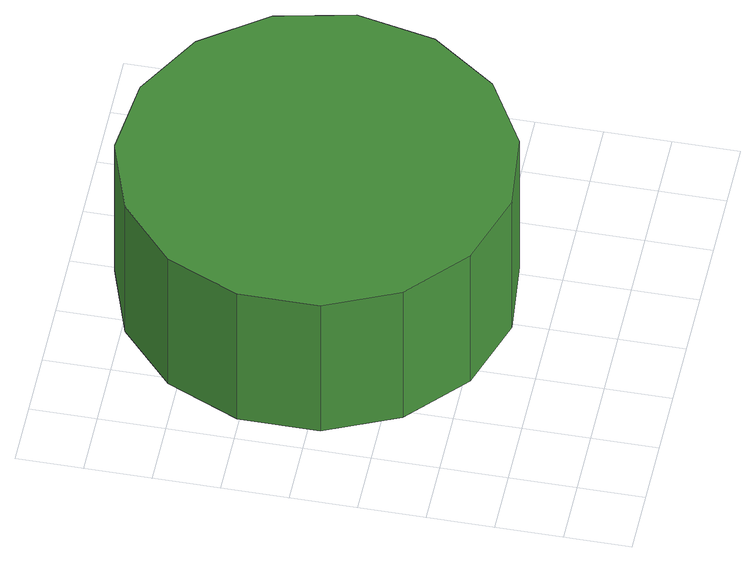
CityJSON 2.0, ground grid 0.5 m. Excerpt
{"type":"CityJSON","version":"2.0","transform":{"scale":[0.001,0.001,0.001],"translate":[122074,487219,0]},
"CityObjects":{
"tree1":{"type":"SolitaryVegetationObject","attributes":{"function":"something"},"geometry":[{"type":"MultiSurface","lod":"1","boundaries":[[[0,1,2,3,4,5,6,7,8,9,10,11,12,13,14]],[[15,16,17,18,19,20,21,22,23,24,25,26,27,28,29]],[[0,29,28,1]],[[1,28,27,2]],[[2,27,26,3]],[[3,26,25,4]],[[4,25,24,5]],[[5,24,23,6]],[[6,23,22,7]],[[7,22,21,8]],[[8,21,20,9]],[[9,20,19,10]],[[10,19,18,11]],[[11,18,17,12]],[[12,17,16,13]],[[13,16,15,14]],[[14,15,29,0]]]}]}
},
"vertices":[
[3082,2218,1462],[2956,2810,1462],[2600,3300,1462],[2075,3603,1462],[1473,3667,1462],[897,3479,1462],[447,3074,1462],[200,2521,1462],[200,1915,1462],[447,1362,1462],[897,956,1462],[1473,769,1462],[2075,832,1462],[2600,1135,1462],[2956,1625,1462],[2956,1625,172],[2600,1135,172],[2075,832,172],[1473,769,172],[897,956,172],[447,1362,172],[200,1915,172],[200,2521,172],[447,3074,172],[897,3479,172],[1473,3667,172],[2075,3603,172],[2600,3300,172],[2956,2810,172],[3082,2218,172]
]}
